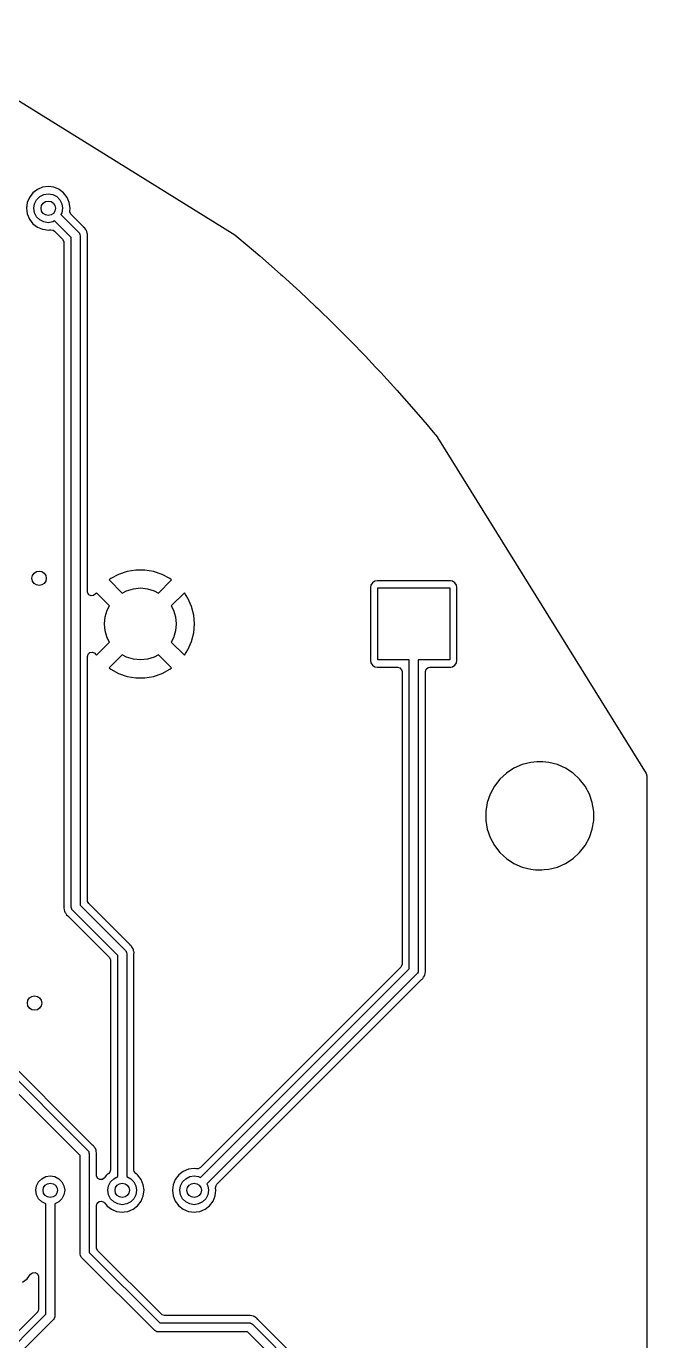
# Model space of a CAD drawing. Extents: x 111.9 to 187.8, y -146.4 to -70.5.
# Drawn here: x 170.59 to 187.83, y -107.05 to -70.5 of the extents above; entities that cross this region are included whole.
import ezdxf

# ---------------------------------------------------------------- set-up
doc = ezdxf.new("R2010")
doc.units = 0
doc.layers.add('BLACK', color=7, linetype='CONTINUOUS')

msp = doc.modelspace()

# ---------------------------------------------------------------- linework, layer by layer
at = {"layer": 'BLACK', "linetype": 'CONTINUOUS'}
for p, q in [((167.035, -70.5036), (176.38, -76.2999)), ((170.671, -75.2612), (170.611, -75.4072)), ((170.768, -75.1357), (170.671, -75.2612)), ((170.893, -75.0395), (170.768, -75.1357)), ((170.872, -75.3289), (170.961, -75.2404)), ((171.039, -74.979), (170.893, -75.0395)), ((170.961, -75.2404), (171.072, -75.1836)), ((171.196, -74.9583), (171.039, -74.979)), ((171.039, -74.979), (171.039, -74.979)), ((171.072, -75.1836), (171.196, -75.164)), ((171.353, -74.979), (171.196, -74.9583)), ((171.196, -74.9583), (171.196, -74.9583)), ((171.196, -75.164), (171.32, -75.1836)), ((171.32, -75.1836), (171.431, -75.2404)), ((171.486, -75.0343), (171.353, -74.979)), ((171.353, -74.979), (171.353, -74.979)), ((171.431, -75.2404), (171.52, -75.3289)), ((171.499, -75.0395), (171.486, -75.0343)), ((171.624, -75.1357), (171.499, -75.0395)), ((171.721, -75.2612), (171.624, -75.1357)), ((171.781, -75.4072), (171.721, -75.2612)), ((170.611, -75.4072), (170.59, -75.564)), ((170.59, -75.564), (170.59, -75.564)), ((170.59, -75.564), (170.611, -75.7208)), ((170.611, -75.4072), (170.611, -75.4072)), ((170.796, -75.564), (170.816, -75.4404)), ((170.816, -75.6876), (170.796, -75.564)), ((170.816, -75.4404), (170.872, -75.3289)), ((171.52, -75.3289), (171.576, -75.4404)), ((171.576, -75.4404), (171.596, -75.564)), ((171.596, -75.564), (171.576, -75.6876)), ((171.802, -75.564), (171.781, -75.4072)), ((171.781, -75.4072), (171.781, -75.4072)), ((171.793, -75.6318), (171.802, -75.564)), ((171.795, -75.6744), (171.793, -75.6318)), ((171.802, -75.564), (171.802, -75.564)), ((170.611, -75.7208), (170.611, -75.7208)), ((170.611, -75.7208), (170.671, -75.8668)), ((170.671, -75.8668), (170.768, -75.9923)), ((170.768, -75.9923), (170.893, -76.0885)), ((170.872, -75.7991), (170.816, -75.6876)), ((170.961, -75.8876), (170.872, -75.7991)), ((171.072, -75.9444), (170.961, -75.8876)), ((171.196, -75.964), (171.072, -75.9444)), ((171.32, -75.9444), (171.196, -75.964)), ((171.373, -75.9174), (171.32, -75.9444)), ((171.833, -76.3778), (171.373, -75.9174)), ((171.576, -75.6876), (171.549, -75.7406)), ((171.549, -75.7406), (172.046, -76.2376)), ((171.828, -75.7357), (171.795, -75.6744)), ((172.176, -76.0839), (171.828, -75.7357)), ((170.893, -76.0885), (171.039, -76.149)), ((171.039, -76.149), (171.111, -76.1585)), ((171.111, -76.1585), (171.196, -76.1697)), ((171.196, -76.1697), (171.232, -76.165)), ((171.196, -76.1697), (171.196, -76.1697)), ((171.196, -76.1697), (171.196, -76.1697)), ((171.232, -76.165), (171.264, -76.1608)), ((171.264, -76.1608), (171.333, -76.1715)), ((171.333, -76.1715), (171.368, -76.196)), ((171.368, -76.196), (171.596, -76.4245)), ((171.833, -94.996), (171.833, -76.3778)), ((172.046, -76.2376), (172.06, -76.2555)), ((172.06, -76.2555), (172.063, -76.2584)), ((172.063, -76.2584), (172.064, -76.261)), ((172.064, -76.261), (172.068, -76.2661)), ((172.068, -76.2661), (172.074, -76.2963)), ((172.074, -76.2963), (172.083, -76.326)), ((172.083, -76.326), (172.083, -94.9442)), ((172.18, -76.0875), (172.176, -76.0839)), ((172.211, -76.1135), (172.18, -76.0875)), ((172.231, -76.1486), (172.211, -76.1135)), ((172.211, -76.1135), (172.211, -76.1135)), ((172.211, -76.1135), (172.211, -76.1135)), ((172.234, -76.1532), (172.231, -76.1486)), ((172.246, -76.1703), (172.234, -76.1532)), ((172.258, -76.1863), (172.246, -76.1703)), ((172.26, -76.1912), (172.258, -76.1863)), ((172.258, -76.1863), (172.258, -76.1863)), ((172.267, -76.2079), (172.26, -76.1912)), ((172.269, -76.2129), (172.267, -76.2079)), ((172.269, -76.213), (172.269, -76.2129)), ((172.276, -76.2528), (172.269, -76.213)), ((172.269, -76.213), (172.269, -76.213)), ((172.277, -76.2581), (172.276, -76.2528)), ((172.285, -76.2877), (172.277, -76.2581)), ((172.284, -76.3375), (172.287, -76.2972)), ((172.284, -76.3429), (172.284, -76.3375)), ((172.284, -86.2168), (172.284, -76.3429)), ((172.287, -76.2972), (172.285, -76.2877)), ((176.38, -76.2999), (176.387, -76.3048)), ((176.387, -76.3048), (176.73, -76.588)), ((171.596, -76.4245), (171.63, -76.4858)), ((171.63, -76.4858), (171.632, -76.5122)), ((171.632, -76.5122), (171.632, -94.9791)), ((176.73, -76.588), (177.08, -76.8889)), ((177.08, -76.8889), (177.235, -77.0221)), ((177.235, -77.0221), (177.665, -77.4018)), ((177.665, -77.4018), (177.697, -77.4301)), ((177.697, -77.4301), (178.093, -77.7917)), ((178.093, -77.7917), (178.189, -77.879)), ((178.189, -77.879), (178.639, -78.3016)), ((178.639, -78.3016), (178.639, -78.3016)), ((178.639, -78.3016), (178.682, -78.3438)), ((178.682, -78.3438), (179.116, -78.765)), ((179.116, -78.765), (179.553, -79.2015)), ((179.553, -79.2015), (179.598, -79.248)), ((179.598, -79.248), (180.016, -79.6791)), ((180.016, -79.6791), (180.297, -79.978)), ((180.297, -79.978), (180.439, -80.1291)), ((180.439, -80.1291), (180.888, -80.6205)), ((180.888, -80.6205), (181.296, -81.0834)), ((181.296, -81.0834), (181.609, -81.4474)), ((181.609, -81.4474), (181.73, -81.5884)), ((181.73, -81.5884), (181.898, -81.7917)), ((181.898, -81.7917), (182.013, -81.9307)), ((182.013, -81.9307), (182.018, -81.9376)), ((182.018, -81.9376), (187.814, -91.283)), ((172.933, -85.8619), (172.886, -85.8984)), ((173.151, -85.7436), (172.933, -85.8619)), ((173.387, -85.6629), (173.151, -85.7436)), ((173.151, -85.7436), (173.151, -85.7436)), ((173.632, -85.622), (173.387, -85.6629)), ((173.88, -85.622), (173.632, -85.622)), ((174.125, -85.6629), (173.88, -85.622)), ((174.361, -85.7436), (174.125, -85.6629)), ((174.579, -85.8619), (174.361, -85.7436)), ((174.361, -85.7436), (174.361, -85.7436)), ((174.626, -85.8984), (174.579, -85.8619)), ((172.288, -86.2509), (172.284, -86.2168)), ((172.326, -86.3099), (172.288, -86.2509)), ((172.533, -86.2521), (172.511, -86.2846)), ((172.897, -86.617), (172.533, -86.2521)), ((172.886, -85.8984), (172.886, -85.8984)), ((172.886, -85.8984), (173.251, -86.2635)), ((173.251, -86.2635), (173.373, -86.1981)), ((173.373, -86.1981), (173.561, -86.1412)), ((173.561, -86.1412), (173.756, -86.122)), ((173.756, -86.122), (173.951, -86.1412)), ((173.951, -86.1412), (174.139, -86.1981)), ((174.139, -86.1981), (174.261, -86.2635)), ((174.261, -86.2635), (174.626, -85.8984)), ((174.979, -86.2521), (174.615, -86.617)), ((174.626, -85.8984), (174.626, -85.8984)), ((175.08, -86.4056), (174.979, -86.2521)), ((180.167, -86.0438), (180.155, -86.1022)), ((180.155, -86.1022), (180.155, -88.1418)), ((180.211, -85.9774), (180.167, -86.0438)), ((180.167, -86.0438), (180.167, -86.0438)), ((180.278, -85.9331), (180.211, -85.9774)), ((180.336, -85.9215), (180.278, -85.9331)), ((180.278, -85.9331), (180.278, -85.9331)), ((182.376, -85.9215), (180.336, -85.9215)), ((180.336, -85.9215), (180.336, -85.9215)), ((180.356, -88.122), (180.356, -86.122)), ((180.356, -86.122), (182.356, -86.122)), ((182.356, -86.122), (182.356, -88.122)), ((182.434, -85.9331), (182.376, -85.9215)), ((182.376, -85.9215), (182.376, -85.9215)), ((182.501, -85.9774), (182.434, -85.9331)), ((182.434, -85.9331), (182.434, -85.9331)), ((182.545, -86.0438), (182.501, -85.9774)), ((182.556, -86.1022), (182.545, -86.0438)), ((182.545, -86.0438), (182.545, -86.0438)), ((182.556, -88.1418), (182.556, -86.1022)), ((182.556, -86.1022), (182.556, -86.1022)), ((172.389, -86.3394), (172.326, -86.3099)), ((172.458, -86.33), (172.389, -86.3394)), ((172.511, -86.2846), (172.458, -86.33)), ((172.832, -86.7393), (172.897, -86.617)), ((174.615, -86.617), (174.68, -86.7393)), ((175.18, -86.6333), (175.08, -86.4056)), ((172.756, -87.122), (172.775, -86.9269)), ((172.775, -86.9269), (172.832, -86.7393)), ((174.68, -86.7393), (174.737, -86.9269)), ((174.737, -86.9269), (174.756, -87.122)), ((175.241, -86.8743), (175.18, -86.6333)), ((175.261, -87.122), (175.241, -86.8743)), ((175.241, -86.8743), (175.241, -86.8743)), ((172.775, -87.3171), (172.756, -87.122)), ((172.832, -87.5047), (172.775, -87.3171)), ((174.737, -87.3171), (174.68, -87.5047)), ((174.756, -87.122), (174.737, -87.3171)), ((175.241, -87.3697), (175.261, -87.122)), ((175.261, -87.122), (175.261, -87.122)), ((172.533, -87.9919), (172.897, -87.627)), ((172.897, -87.627), (172.832, -87.5047)), ((174.68, -87.5047), (174.615, -87.627)), ((174.615, -87.627), (174.979, -87.9919)), ((175.08, -87.8384), (175.18, -87.6107)), ((175.18, -87.6107), (175.241, -87.3697)), ((175.241, -87.3697), (175.241, -87.3697)), ((172.284, -88.0272), (172.303, -87.9601)), ((172.284, -94.8098), (172.284, -88.0272)), ((172.303, -87.9601), (172.356, -87.9144)), ((172.356, -87.9144), (172.425, -87.9044)), ((172.425, -87.9044), (172.489, -87.9335)), ((172.489, -87.9335), (172.511, -87.9593)), ((172.511, -87.9593), (172.533, -87.9919)), ((173.251, -87.9805), (172.886, -88.3456)), ((173.373, -88.0459), (173.251, -87.9805)), ((173.561, -88.1028), (173.373, -88.0459)), ((174.139, -88.0459), (173.951, -88.1028)), ((174.261, -87.9805), (174.139, -88.0459)), ((174.626, -88.3456), (174.261, -87.9805)), ((174.979, -87.9919), (175.08, -87.8384)), ((172.886, -88.3456), (172.933, -88.3821)), ((172.933, -88.3821), (172.933, -88.3821)), ((172.933, -88.3821), (173.151, -88.5004)), ((173.756, -88.122), (173.561, -88.1028)), ((173.951, -88.1028), (173.756, -88.122)), ((174.361, -88.5004), (174.579, -88.3821)), ((174.579, -88.3821), (174.626, -88.3456)), ((174.579, -88.3821), (174.579, -88.3821)), ((180.155, -88.1418), (180.167, -88.2002)), ((180.167, -88.2002), (180.167, -88.2002)), ((180.167, -88.2002), (180.211, -88.2666)), ((180.211, -88.2666), (180.278, -88.3109)), ((180.278, -88.3109), (180.278, -88.3109)), ((180.278, -88.3109), (180.336, -88.3225)), ((180.336, -88.3225), (180.336, -88.3225)), ((180.336, -88.3225), (180.336, -88.3225)), ((180.336, -88.3225), (180.906, -88.3225)), ((181.231, -88.122), (180.356, -88.122)), ((180.906, -88.3225), (180.974, -88.3422)), ((180.974, -88.3422), (181.019, -88.395)), ((181.019, -88.395), (181.03, -88.4465)), ((181.231, -96.7147), (181.231, -88.122)), ((182.356, -88.122), (181.481, -88.122)), ((181.481, -88.122), (181.481, -96.7665)), ((181.681, -88.4465), (181.701, -88.3795)), ((181.701, -88.3795), (181.754, -88.3337)), ((181.754, -88.3337), (181.805, -88.3225)), ((181.805, -88.3225), (182.376, -88.3225)), ((182.376, -88.3225), (182.391, -88.3196)), ((182.376, -88.3225), (182.376, -88.3225)), ((182.391, -88.3196), (182.434, -88.3109)), ((182.434, -88.3109), (182.501, -88.2666)), ((182.434, -88.3109), (182.434, -88.3109)), ((182.434, -88.3109), (182.434, -88.3109)), ((182.501, -88.2666), (182.545, -88.2002)), ((182.545, -88.2002), (182.556, -88.1418)), ((182.545, -88.2002), (182.545, -88.2002)), ((182.545, -88.2002), (182.545, -88.2002)), ((182.556, -88.1418), (182.556, -88.1418)), ((173.151, -88.5004), (173.151, -88.5004)), ((173.151, -88.5004), (173.387, -88.5811)), ((173.387, -88.5811), (173.632, -88.622)), ((173.632, -88.622), (173.88, -88.622)), ((173.88, -88.622), (174.125, -88.5811)), ((174.125, -88.5811), (174.361, -88.5004)), ((174.361, -88.5004), (174.361, -88.5004)), ((181.03, -88.4465), (181.03, -96.5803)), ((181.681, -92.5823), (181.681, -88.4465)), ((184.612, -90.9729), (184.371, -91.0339)), ((184.779, -90.9591), (184.612, -90.9729)), ((184.612, -90.9729), (184.612, -90.9729)), ((184.798, -90.9575), (184.779, -90.9591)), ((184.922, -90.9575), (184.798, -90.9575)), ((184.943, -90.9592), (184.922, -90.9575)), ((185.108, -90.9729), (184.943, -90.9592)), ((185.349, -91.0339), (185.108, -90.9729)), ((185.108, -90.9729), (185.108, -90.9729)), ((183.935, -91.2698), (183.752, -91.4383)), ((184.143, -91.1338), (183.935, -91.2698)), ((184.371, -91.0339), (184.143, -91.1338)), ((185.577, -91.1338), (185.349, -91.0339)), ((185.785, -91.2698), (185.577, -91.1338)), ((185.968, -91.4383), (185.785, -91.2698)), ((185.785, -91.2698), (185.785, -91.2698)), ((187.814, -91.283), (187.833, -91.3483)), ((187.833, -91.3483), (187.833, -125.568)), ((183.6, -91.6345), (183.481, -91.8532)), ((183.752, -91.4383), (183.6, -91.6345)), ((186.12, -91.6345), (185.968, -91.4383)), ((186.239, -91.8532), (186.12, -91.6345)), ((183.4, -92.0884), (183.359, -92.3337)), ((183.481, -91.8532), (183.4, -92.0884)), ((183.481, -91.8532), (183.481, -91.8532)), ((186.32, -92.0884), (186.239, -91.8532)), ((186.361, -92.3337), (186.32, -92.0884)), ((183.359, -92.3337), (183.359, -92.5823)), ((186.361, -92.5823), (186.361, -92.3337)), ((181.681, -96.7496), (181.681, -92.5823)), ((183.359, -92.5823), (183.4, -92.8276)), ((183.4, -92.8276), (183.481, -93.0628)), ((186.239, -93.0628), (186.32, -92.8276)), ((186.32, -92.8276), (186.361, -92.5823)), ((183.481, -93.0628), (183.481, -93.0628)), ((183.481, -93.0628), (183.6, -93.2815)), ((186.12, -93.2815), (186.239, -93.0628)), ((183.6, -93.2815), (183.6, -93.2815)), ((183.6, -93.2815), (183.752, -93.4777)), ((183.752, -93.4777), (183.853, -93.5705)), ((185.785, -93.6462), (185.968, -93.4777)), ((185.968, -93.4777), (186.12, -93.2815)), ((183.853, -93.5705), (183.935, -93.6462)), ((183.935, -93.6462), (184.143, -93.7822)), ((184.143, -93.7822), (184.371, -93.8821)), ((184.371, -93.8821), (184.612, -93.9431)), ((185.108, -93.9431), (185.349, -93.8821)), ((185.349, -93.8821), (185.577, -93.7822)), ((185.577, -93.7822), (185.785, -93.6462)), ((184.612, -93.9431), (184.612, -93.9431)), ((184.612, -93.9431), (184.612, -93.9431)), ((184.612, -93.9431), (184.612, -93.9431)), ((184.612, -93.9431), (184.745, -93.9541)), ((184.745, -93.9541), (184.798, -93.9585)), ((184.798, -93.9585), (184.798, -93.9585)), ((184.798, -93.9585), (184.922, -93.9585)), ((184.922, -93.9585), (184.983, -93.9534)), ((184.922, -93.9585), (184.922, -93.9585)), ((184.983, -93.9534), (185.108, -93.9431)), ((185.108, -93.9431), (185.108, -93.9431)), ((185.108, -93.9431), (185.108, -93.9431)), ((171.632, -94.9845), (171.629, -95.0248)), ((171.632, -94.9791), (171.632, -94.9845)), ((171.842, -95.0257), (171.833, -94.996)), ((172.083, -94.9442), (173.341, -96.2021)), ((172.286, -94.8362), (172.284, -94.8098)), ((172.32, -94.8975), (172.286, -94.8362)), ((173.471, -96.0484), (172.32, -94.8975)), ((171.629, -95.0248), (171.639, -95.0639)), ((171.639, -95.0639), (171.64, -95.0692)), ((171.64, -95.0692), (171.647, -95.109)), ((171.647, -95.109), (171.649, -95.1141)), ((171.649, -95.1141), (171.656, -95.1309)), ((171.656, -95.1309), (171.658, -95.1357)), ((171.658, -95.1357), (171.658, -95.1357)), ((171.658, -95.1357), (171.672, -95.1557)), ((171.672, -95.1557), (171.682, -95.1688)), ((171.682, -95.1688), (171.685, -95.1734)), ((171.685, -95.1734), (171.705, -95.2085)), ((171.705, -95.2085), (171.736, -95.2345)), ((171.736, -95.2345), (171.74, -95.2381)), ((171.74, -95.2381), (172.891, -96.389)), ((171.848, -95.0559), (171.842, -95.0257)), ((171.852, -95.061), (171.848, -95.0559)), ((171.853, -95.0636), (171.852, -95.061)), ((171.856, -95.0665), (171.853, -95.0636)), ((171.87, -95.0844), (171.856, -95.0665)), ((173.127, -96.3423), (171.87, -95.0844)), ((173.475, -96.052), (173.471, -96.0484)), ((173.489, -96.0638), (173.475, -96.052)), ((173.506, -96.078), (173.489, -96.0638)), ((173.522, -96.1069), (173.506, -96.078)), ((173.506, -96.078), (173.506, -96.078)), ((173.506, -96.078), (173.506, -96.078)), ((173.526, -96.1131), (173.522, -96.1069)), ((173.529, -96.1177), (173.526, -96.1131)), ((173.552, -96.1508), (173.529, -96.1177)), ((172.891, -96.389), (172.924, -96.4503)), ((172.924, -96.4503), (172.927, -96.4767)), ((172.927, -96.4767), (172.927, -102.302)), ((173.127, -102.49), (173.127, -96.3423)), ((173.341, -96.2021), (173.354, -96.22)), ((173.354, -96.22), (173.358, -96.2229)), ((173.358, -96.2229), (173.358, -96.2255)), ((173.358, -96.2255), (173.362, -96.2306)), ((173.362, -96.2306), (173.369, -96.2608)), ((173.369, -96.2608), (173.377, -96.2905)), ((173.377, -96.2905), (173.377, -102.49)), ((173.554, -96.1557), (173.552, -96.1508)), ((173.552, -96.1508), (173.552, -96.1508)), ((173.552, -96.1508), (173.552, -96.1508)), ((173.561, -96.1724), (173.554, -96.1557)), ((173.563, -96.1775), (173.561, -96.1724)), ((173.57, -96.2173), (173.563, -96.1775)), ((173.563, -96.1775), (173.563, -96.1775)), ((173.563, -96.1775), (173.563, -96.1775)), ((173.571, -96.2226), (173.57, -96.2173)), ((173.582, -96.2617), (173.571, -96.2226)), ((173.578, -96.302), (173.582, -96.2617)), ((173.578, -96.3074), (173.578, -96.302)), ((173.578, -102.302), (173.578, -96.3074)), ((180.994, -96.668), (175.424, -102.238)), ((175.429, -102.517), (181.231, -96.7147)), ((181.011, -96.6473), (180.994, -96.668)), ((181.03, -96.5803), (181.011, -96.6473)), ((181.459, -96.8277), (181.444, -96.8549)), ((181.476, -96.8017), (181.459, -96.8277)), ((181.477, -96.7955), (181.476, -96.8017)), ((181.478, -96.7931), (181.477, -96.7955)), ((181.481, -96.7665), (181.478, -96.7886)), ((181.478, -96.7886), (181.478, -96.7931)), ((181.667, -96.8795), (181.674, -96.8396)), ((181.674, -96.8396), (181.675, -96.8344)), ((181.675, -96.8344), (181.685, -96.7953)), ((181.682, -96.755), (181.681, -96.7496)), ((181.685, -96.7953), (181.682, -96.755)), ((167.638, -97.1032), (172.3, -101.766)), ((172.43, -101.612), (167.875, -97.0565)), ((181.444, -96.8549), (175.606, -102.693)), ((175.885, -102.698), (181.574, -97.0086)), ((181.574, -97.0086), (181.578, -97.005)), ((181.578, -97.005), (181.609, -96.979)), ((181.609, -96.979), (181.629, -96.9439)), ((181.629, -96.9439), (181.632, -96.9393)), ((181.632, -96.9393), (181.656, -96.9062)), ((181.656, -96.9062), (181.658, -96.9013)), ((181.656, -96.9062), (181.656, -96.9062)), ((181.658, -96.9013), (181.665, -96.8846)), ((181.665, -96.8846), (181.667, -96.8796)), ((181.667, -96.8796), (181.667, -96.8795)), ((172.087, -101.906), (167.425, -97.2434)), ((172.087, -104.648), (172.087, -101.906)), ((172.3, -101.766), (172.314, -101.783)), ((172.314, -101.783), (172.317, -101.786)), ((172.317, -101.786), (172.318, -101.789)), ((172.318, -101.789), (172.322, -101.794)), ((172.322, -101.794), (172.328, -101.824)), ((172.328, -101.824), (172.337, -101.854)), ((172.337, -101.854), (172.337, -104.596)), ((172.434, -101.616), (172.43, -101.612)), ((172.465, -101.642), (172.434, -101.616)), ((172.485, -101.677), (172.465, -101.642)), ((172.465, -101.642), (172.465, -101.642)), ((172.465, -101.642), (172.465, -101.642)), ((172.488, -101.681), (172.485, -101.677)), ((172.512, -101.714), (172.488, -101.681)), ((172.514, -101.719), (172.512, -101.714)), ((172.512, -101.714), (172.512, -101.714)), ((172.521, -101.736), (172.514, -101.719)), ((172.523, -101.741), (172.521, -101.736)), ((172.53, -101.781), (172.523, -101.741)), ((172.523, -101.741), (172.523, -101.741)), ((172.523, -101.741), (172.523, -101.741)), ((172.531, -101.786), (172.53, -101.781)), ((172.541, -101.825), (172.531, -101.786)), ((172.537, -101.871), (172.538, -101.866)), ((172.537, -102.45), (172.537, -101.871)), ((172.538, -101.866), (172.541, -101.825)), ((172.927, -102.302), (172.907, -102.369)), ((173.585, -102.344), (173.578, -102.302)), ((175.096, -102.285), (174.95, -102.345)), ((175.252, -102.264), (175.096, -102.285)), ((175.096, -102.285), (175.096, -102.285)), ((175.253, -102.264), (175.252, -102.264)), ((175.32, -102.273), (175.253, -102.264)), ((175.363, -102.271), (175.32, -102.273)), ((175.424, -102.238), (175.363, -102.271)), ((170.872, -102.746), (170.929, -102.635)), ((170.929, -102.635), (171.017, -102.546)), ((171.017, -102.546), (171.129, -102.49)), ((171.129, -102.49), (171.252, -102.47)), ((171.252, -102.47), (171.376, -102.49)), ((171.376, -102.49), (171.488, -102.546)), ((171.488, -102.546), (171.576, -102.635)), ((171.576, -102.635), (171.633, -102.746)), ((172.54, -102.475), (172.537, -102.45)), ((172.573, -102.537), (172.54, -102.475)), ((172.634, -102.571), (172.573, -102.537)), ((172.703, -102.567), (172.634, -102.571)), ((172.76, -102.526), (172.703, -102.567)), ((172.773, -102.508), (172.76, -102.526)), ((172.809, -102.461), (172.773, -102.508)), ((172.824, -102.442), (172.809, -102.461)), ((172.878, -102.4), (172.824, -102.442)), ((172.872, -102.746), (172.929, -102.635)), ((172.907, -102.369), (172.878, -102.4)), ((172.929, -102.635), (173.017, -102.546)), ((173.017, -102.546), (173.127, -102.49)), ((173.377, -102.49), (173.488, -102.546)), ((173.488, -102.546), (173.576, -102.635)), ((173.576, -102.635), (173.633, -102.746)), ((173.627, -102.4), (173.585, -102.344)), ((173.681, -102.442), (173.627, -102.4)), ((173.777, -102.567), (173.681, -102.442)), ((173.681, -102.442), (173.681, -102.442)), ((173.681, -102.442), (173.681, -102.442)), ((173.838, -102.713), (173.777, -102.567)), ((174.728, -102.567), (174.667, -102.713)), ((174.824, -102.442), (174.728, -102.567)), ((174.95, -102.345), (174.824, -102.442)), ((174.872, -102.746), (174.929, -102.635)), ((174.929, -102.635), (175.017, -102.546)), ((175.017, -102.546), (175.129, -102.49)), ((175.129, -102.49), (175.252, -102.47)), ((175.252, -102.47), (175.376, -102.49)), ((175.376, -102.49), (175.429, -102.517)), ((175.606, -102.693), (175.633, -102.746)), ((175.86, -102.733), (175.885, -102.698)), ((170.852, -102.87), (170.872, -102.746)), ((170.872, -102.994), (170.852, -102.87)), ((170.929, -103.105), (170.872, -102.994)), ((171.633, -102.994), (171.576, -103.105)), ((171.633, -102.746), (171.653, -102.87)), ((171.653, -102.87), (171.633, -102.994)), ((172.852, -102.87), (172.872, -102.746)), ((172.872, -102.994), (172.852, -102.87)), ((172.929, -103.105), (172.872, -102.994)), ((173.633, -102.994), (173.576, -103.105)), ((173.633, -102.746), (173.653, -102.87)), ((173.653, -102.87), (173.633, -102.994)), ((173.777, -103.173), (173.838, -103.027)), ((173.858, -102.87), (173.838, -102.713)), ((173.838, -103.027), (173.858, -102.87)), ((173.858, -102.87), (173.858, -102.87)), ((174.667, -102.713), (174.647, -102.87)), ((174.647, -102.87), (174.647, -102.87)), ((174.647, -102.87), (174.667, -103.027)), ((174.667, -102.713), (174.667, -102.713)), ((174.667, -103.027), (174.667, -103.027)), ((174.667, -103.027), (174.727, -103.17)), ((174.852, -102.87), (174.872, -102.746)), ((174.872, -102.994), (174.852, -102.87)), ((174.929, -103.105), (174.872, -102.994)), ((175.633, -102.994), (175.576, -103.105)), ((175.633, -102.746), (175.653, -102.87)), ((175.653, -102.87), (175.633, -102.994)), ((175.777, -103.173), (175.838, -103.027)), ((175.838, -103.027), (175.858, -102.87)), ((175.849, -102.802), (175.86, -102.733)), ((175.858, -102.87), (175.849, -102.802)), ((171.017, -103.194), (170.929, -103.105)), ((171.127, -103.25), (171.017, -103.194)), ((171.127, -106.318), (171.127, -103.25)), ((171.488, -103.194), (171.377, -103.25)), ((171.377, -103.25), (171.377, -106.37)), ((171.576, -103.105), (171.488, -103.194)), ((172.537, -103.29), (172.557, -103.223)), ((172.537, -104.462), (172.537, -103.29)), ((172.557, -103.223), (172.61, -103.177)), ((172.61, -103.177), (172.679, -103.167)), ((172.679, -103.167), (172.743, -103.196)), ((172.743, -103.196), (172.76, -103.214)), ((172.76, -103.214), (172.821, -103.293)), ((172.821, -103.293), (172.824, -103.298)), ((172.824, -103.298), (172.95, -103.395)), ((173.017, -103.194), (172.929, -103.105)), ((172.95, -103.395), (173.096, -103.455)), ((173.129, -103.25), (173.017, -103.194)), ((173.252, -103.27), (173.129, -103.25)), ((173.376, -103.25), (173.252, -103.27)), ((173.488, -103.194), (173.376, -103.25)), ((173.409, -103.455), (173.555, -103.395)), ((173.576, -103.105), (173.488, -103.194)), ((173.555, -103.395), (173.681, -103.298)), ((173.681, -103.298), (173.777, -103.173)), ((174.727, -103.17), (174.728, -103.173)), ((174.728, -103.173), (174.824, -103.298)), ((174.824, -103.298), (174.95, -103.395)), ((175.017, -103.194), (174.929, -103.105)), ((174.95, -103.395), (175.096, -103.455)), ((175.129, -103.25), (175.017, -103.194)), ((175.252, -103.27), (175.129, -103.25)), ((175.376, -103.25), (175.252, -103.27)), ((175.488, -103.194), (175.376, -103.25)), ((175.409, -103.455), (175.555, -103.395)), ((175.576, -103.105), (175.488, -103.194)), ((175.555, -103.395), (175.681, -103.298)), ((175.681, -103.298), (175.777, -103.173)), ((173.096, -103.455), (173.174, -103.465)), ((173.174, -103.465), (173.252, -103.476)), ((173.252, -103.476), (173.252, -103.476)), ((173.252, -103.476), (173.253, -103.476)), ((173.253, -103.476), (173.305, -103.469)), ((173.305, -103.469), (173.409, -103.455)), ((175.096, -103.455), (175.174, -103.465)), ((175.174, -103.465), (175.252, -103.476)), ((175.252, -103.476), (175.252, -103.476)), ((175.252, -103.476), (175.253, -103.476)), ((175.253, -103.476), (175.305, -103.469)), ((175.305, -103.469), (175.409, -103.455)), ((172.54, -104.488), (172.537, -104.462)), ((172.574, -104.549), (172.54, -104.488)), ((172.096, -104.678), (172.087, -104.648)), ((172.102, -104.708), (172.096, -104.678)), ((172.106, -104.713), (172.102, -104.708)), ((172.107, -104.716), (172.106, -104.713)), ((172.11, -104.719), (172.107, -104.716)), ((172.124, -104.736), (172.11, -104.719)), ((174.156, -106.768), (172.124, -104.736)), ((172.337, -104.596), (174.296, -106.555)), ((174.343, -106.318), (172.574, -104.549)), ((170.608, -105.33), (170.705, -105.205)), ((170.705, -105.205), (170.761, -105.164)), ((170.705, -105.205), (170.705, -105.205)), ((170.705, -105.205), (170.705, -105.205)), ((170.761, -105.164), (170.831, -105.159)), ((170.831, -105.159), (170.892, -105.194)), ((170.892, -105.194), (170.924, -105.255)), ((170.924, -105.255), (170.927, -105.28)), ((170.483, -105.427), (170.608, -105.33)), ((170.927, -105.28), (170.927, -106.183)), ((170.891, -106.271), (168.303, -108.858)), ((168.35, -109.095), (171.127, -106.318)), ((170.907, -106.25), (170.891, -106.271)), ((170.927, -106.183), (170.907, -106.25)), ((174.363, -106.335), (174.343, -106.318)), ((174.43, -106.355), (174.363, -106.335)), ((176.772, -106.354), (176.767, -106.355)), ((176.778, -106.354), (176.772, -106.354)), ((176.813, -106.351), (176.778, -106.354)), ((176.852, -106.361), (176.813, -106.351)), ((171.341, -106.458), (168.49, -109.308)), ((171.356, -106.431), (171.341, -106.458)), ((171.372, -106.405), (171.356, -106.431)), ((171.373, -106.398), (171.372, -106.405)), ((171.375, -106.396), (171.373, -106.398)), ((171.377, -106.37), (171.374, -106.392)), ((171.374, -106.392), (171.375, -106.396)), ((174.296, -106.555), (176.784, -106.555)), ((176.767, -106.355), (174.43, -106.355)), ((176.784, -106.555), (176.806, -106.558)), ((176.806, -106.558), (176.811, -106.558)), ((176.811, -106.558), (176.813, -106.559)), ((176.813, -106.559), (176.819, -106.56)), ((176.819, -106.56), (176.845, -106.577)), ((176.845, -106.577), (176.872, -106.592)), ((176.857, -106.362), (176.852, -106.361)), ((176.897, -106.369), (176.857, -106.362)), ((176.872, -106.592), (183.222, -112.942)), ((176.902, -106.371), (176.897, -106.369)), ((176.919, -106.378), (176.902, -106.371)), ((176.924, -106.38), (176.919, -106.378)), ((176.944, -106.394), (176.924, -106.38)), ((176.924, -106.38), (176.924, -106.38)), ((176.957, -106.404), (176.944, -106.394)), ((176.961, -106.407), (176.957, -106.404)), ((176.985, -106.42), (176.961, -106.407)), ((176.996, -106.427), (176.985, -106.42)), ((177.022, -106.458), (176.996, -106.427)), ((176.996, -106.427), (176.996, -106.427)), ((177.026, -106.462), (177.022, -106.458)), ((180.199, -109.635), (177.026, -106.462)), ((174.183, -106.783), (174.156, -106.768)), ((174.209, -106.8), (174.183, -106.783)), ((174.215, -106.801), (174.209, -106.8)), ((174.217, -106.802), (174.215, -106.801)), ((174.222, -106.802), (174.217, -106.802)), ((174.244, -106.805), (174.222, -106.802)), ((176.732, -106.805), (174.244, -106.805)), ((183.009, -113.082), (176.732, -106.805))]:
    msp.add_line(p, q, dxfattribs=at)
at = {"layer": 'BLACK'}
for centre in [(171.196, -75.564), (170.942, -85.852), (170.815, -97.663), (171.252, -102.87), (173.252, -102.87), (175.252, -102.87)]:
    msp.add_circle(centre, 0.2, dxfattribs=at)

doc.saveas('drawing.dxf')
